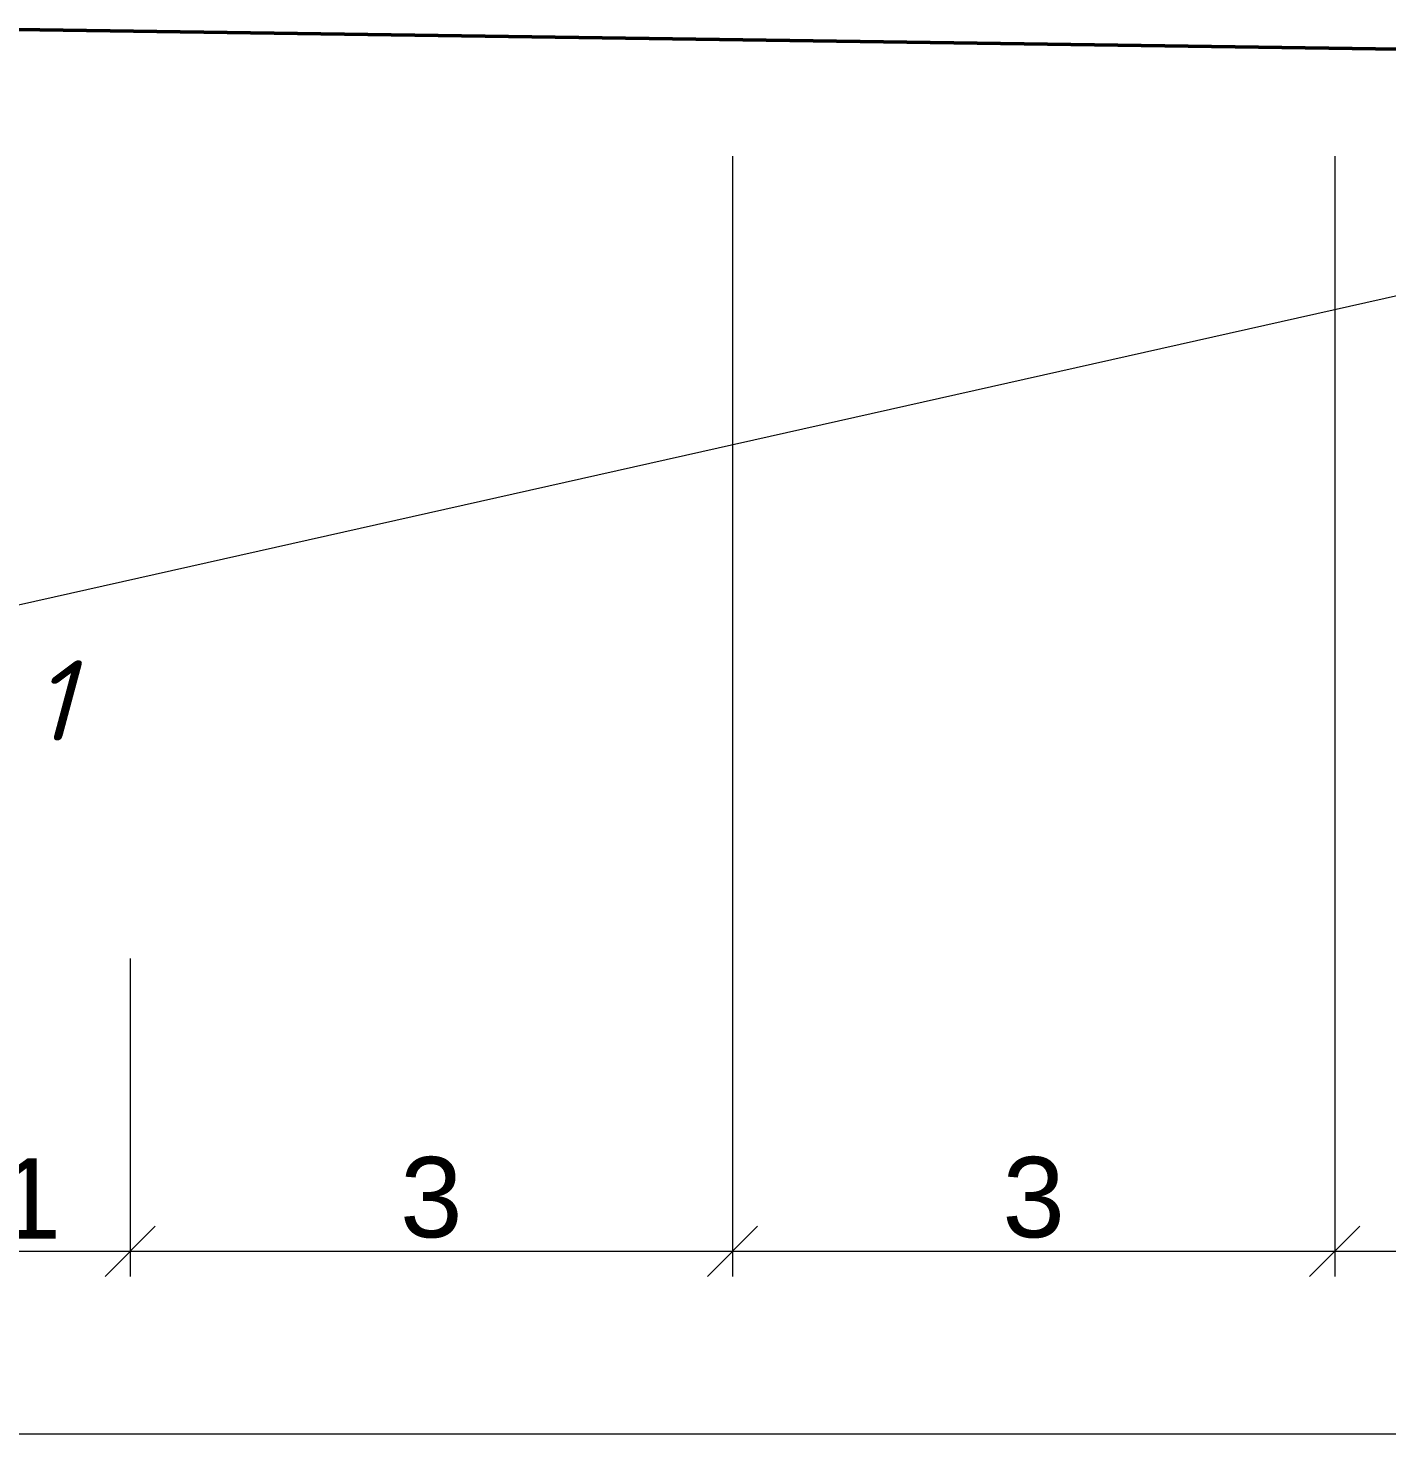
# Model space of a CAD drawing. Header units: millimetres. Extents: x -2123 to 5424, y -1286 to 835.
# Drawn here: x 1676.28 to 1683.04, y 610.37 to 617.36 of the extents above; entities that cross this region are included whole.
import ezdxf

# ---------------------------------------------------------------- set-up
doc = ezdxf.new("R2010")
doc.units = ezdxf.units.MM
doc.layers.get('0').update_dxf_attribs({"lineweight": 15})
for name, color, linetype, lineweight in [('Дор. Розм.', 7, 'Continuous', 50), ('Линия 0.2', 220, 'Continuous', 20), ('Линия 0.5', 26, 'Continuous', 50), ('Размер', 94, 'Continuous', 15)]:
    doc.layers.add(name, color=color, linetype=linetype, lineweight=lineweight)
doc.styles.get("Standard").update_dxf_attribs({"font": 'arial.ttf'})
doc.styles.add('стиль1', font='isocpeui.ttf')
doc.dimstyles.new('М-100', dxfattribs={"dimscale": 100, "dimtxt": 4, "dimasz": 2.5, "dimexe": 1.25, "dimexo": 3, "dimtad": 1, "dimlfac": 0.001, "dimtxsty": 'Standard', "dimblk": 'OBLIQUE', "dimcen": 2.5, "dimadec": 0, "dimazin": 0, "dimtfac": 1, "dimtmove": 0, "dimatfit": 3, "dimldrblk": 'OBLIQUE', "dimfxl": 1.25, "dimlwd": -1, "dimlwe": -1, "dimarcsym": 0})

# ---------------------------------------------------------------- blocks, each defined once
blk = doc.blocks.new('_Oblique')
at = {"color": 0, "linetype": 'ByBlock', "lineweight": -2}
blk.add_line((-0.5, -0.5), (0.5, 0.5), dxfattribs=at)
blk = doc.blocks.new('*D1026')
at = {"layer": 'Defpoints', "color": 0, "ltscale": 1000, "transparency": 16777216}
for p in [(41595.8, 17460.4), (38598.8, 13466.4), (38598.8, 11709.8)]:
    blk.add_point(p, dxfattribs=at)
at = {"layer": 'Размер', "color": 0, "ltscale": 1000, "transparency": 16777216}
for p, q in [((41595.8, 17160.4), (41595.8, 11584.8)), ((38598.8, 13166.4), (38598.8, 11584.8)), ((41595.8, 11709.8), (38598.8, 11709.8))]:
    blk.add_line(p, q, dxfattribs=at)
at = {"layer": 'Размер', "color": 0, "ltscale": 1000, "transparency": 16777216, "xscale": 250, "yscale": 250, "zscale": 250, "rotation": 180}
blk.add_blockref('_Oblique', (38598.8, 11709.8), dxfattribs=at)
at = {"layer": 'Размер', "color": 0, "ltscale": 1000, "transparency": 16777216, "xscale": 250, "yscale": 250, "zscale": 250}
blk.add_blockref('_Oblique', (41595.8, 11709.8), dxfattribs=at)
at = {"layer": 'Размер', "color": 0, "ltscale": 1000, "transparency": 16777216, "insert": (40097.3, 11976.7), "char_height": 400, "attachment_point": 5}
blk.add_mtext('3', dxfattribs=at)
blk = doc.blocks.new('*D1027')
at = {"layer": 'Defpoints', "color": 0, "ltscale": 1000, "transparency": 16777216}
for p in [(38598.8, 13466.4), (37600.2, 13040.8), (37600.2, 11709.8)]:
    blk.add_point(p, dxfattribs=at)
at = {"layer": 'Размер', "color": 0, "ltscale": 1000, "transparency": 16777216}
for p, q in [((38598.8, 13166.4), (38598.8, 11584.8)), ((37600.2, 12740.8), (37600.2, 11584.8)), ((38598.8, 11709.8), (37600.2, 11709.8))]:
    blk.add_line(p, q, dxfattribs=at)
at = {"layer": 'Размер', "color": 0, "ltscale": 1000, "transparency": 16777216, "xscale": 250, "yscale": 250, "zscale": 250, "rotation": 180}
blk.add_blockref('_Oblique', (37600.2, 11709.8), dxfattribs=at)
at = {"layer": 'Размер', "color": 0, "ltscale": 1000, "transparency": 16777216, "xscale": 250, "yscale": 250, "zscale": 250}
blk.add_blockref('_Oblique', (38598.8, 11709.8), dxfattribs=at)
at = {"layer": 'Размер', "color": 0, "ltscale": 1000, "transparency": 16777216, "insert": (38099.5, 11973.1), "char_height": 400, "attachment_point": 5}
blk.add_mtext('1', dxfattribs=at)
blk = doc.blocks.new('*D1006')
at = {"layer": 'Defpoints', "color": 0, "ltscale": 1000, "transparency": 16777216}
for p in [(27109.9, 11709.8), (48089.8, 11709.1), (48089.8, 10801.5)]:
    blk.add_point(p, dxfattribs=at)
at = {"layer": 'Размер', "color": 0, "ltscale": 1000, "transparency": 16777216}
for p, q in [((27109.9, 11409.8), (27109.9, 10676.5)), ((48089.8, 11409.1), (48089.8, 10676.5)), ((27109.9, 10801.5), (48089.8, 10801.5))]:
    blk.add_line(p, q, dxfattribs=at)
at = {"layer": 'Размер', "color": 0, "ltscale": 1000, "transparency": 16777216, "xscale": 250, "yscale": 250, "zscale": 250, "rotation": 180}
blk.add_blockref('_Oblique', (27109.9, 10801.5), dxfattribs=at)
at = {"layer": 'Размер', "color": 0, "ltscale": 1000, "transparency": 16777216, "xscale": 250, "yscale": 250, "zscale": 250}
blk.add_blockref('_Oblique', (48089.8, 10801.5), dxfattribs=at)
at = {"layer": 'Размер', "color": 0, "ltscale": 1000, "transparency": 16777216, "insert": (37599.9, 11064.9), "char_height": 400, "attachment_point": 5}
blk.add_mtext('21', dxfattribs=at)
blk = doc.blocks.new('*D1008')
at = {"layer": 'Defpoints', "color": 0, "ltscale": 1000, "transparency": 16777216}
for p in [(44592.8, 17460.4), (41595.8, 13466.4), (41595.8, 11709.8)]:
    blk.add_point(p, dxfattribs=at)
at = {"layer": 'Размер', "color": 0, "ltscale": 1000, "transparency": 16777216}
for p, q in [((44592.8, 17160.4), (44592.8, 11584.8)), ((41595.8, 13166.4), (41595.8, 11584.8)), ((44592.8, 11709.8), (41595.8, 11709.8))]:
    blk.add_line(p, q, dxfattribs=at)
at = {"layer": 'Размер', "color": 0, "ltscale": 1000, "transparency": 16777216, "xscale": 250, "yscale": 250, "zscale": 250, "rotation": 180}
blk.add_blockref('_Oblique', (41595.8, 11709.8), dxfattribs=at)
at = {"layer": 'Размер', "color": 0, "ltscale": 1000, "transparency": 16777216, "xscale": 250, "yscale": 250, "zscale": 250}
blk.add_blockref('_Oblique', (44592.8, 11709.8), dxfattribs=at)
at = {"layer": 'Размер', "color": 0, "ltscale": 1000, "transparency": 16777216, "insert": (43094.3, 11976.7), "char_height": 400, "attachment_point": 5}
blk.add_mtext('3', dxfattribs=at)
blk = doc.blocks.new('*D1009')
at = {"layer": 'Defpoints', "color": 0, "ltscale": 1000, "transparency": 16777216}
for p in [(47589.8, 15091.6), (44592.8, 13466.4), (44592.8, 11709.8)]:
    blk.add_point(p, dxfattribs=at)
at = {"layer": 'Размер', "color": 0, "ltscale": 1000, "transparency": 16777216}
for p, q in [((47589.8, 14791.6), (47589.8, 11584.8)), ((44592.8, 13166.4), (44592.8, 11584.8)), ((47589.8, 11709.8), (44592.8, 11709.8))]:
    blk.add_line(p, q, dxfattribs=at)
at = {"layer": 'Размер', "color": 0, "ltscale": 1000, "transparency": 16777216, "xscale": 250, "yscale": 250, "zscale": 250, "rotation": 180}
blk.add_blockref('_Oblique', (44592.8, 11709.8), dxfattribs=at)
at = {"layer": 'Размер', "color": 0, "ltscale": 1000, "transparency": 16777216, "xscale": 250, "yscale": 250, "zscale": 250}
blk.add_blockref('_Oblique', (47589.8, 11709.8), dxfattribs=at)
at = {"layer": 'Размер', "color": 0, "ltscale": 1000, "transparency": 16777216, "insert": (46091.3, 11976.7), "char_height": 400, "attachment_point": 5}
blk.add_mtext('3', dxfattribs=at)
blk = doc.blocks.new('2')
at = {"layer": 'Линия 0.2', "color": 0, "ltscale": 1000}
blk.add_line((37962.355, 14908.353), (47489.804, 17046.783), dxfattribs=at)
at = {"layer": 'Линия 0.5', "color": 0, "ltscale": 1000}
blk.add_line((48090.499, 17646.783), (37598.804, 17796.783), dxfattribs=at)
at = {"color": 0, "ltscale": 1000, "insert": (38313.253, 14650.992), "char_height": 400, "width": 760, "attachment_point": 3, "style": 'стиль1'}
blk.add_mtext('{\\fISOCPEUR|b0|i1|c204|p34;1}', dxfattribs=at)
at = {"layer": 'Размер', "color": 0, "ltscale": 1000}
for base, p1, p2, picture, middle in [((38598.804, 11709.785), (41595.804, 17460.381), (38598.804, 13466.365), '*D1026', (40097.304, 11976.651)), ((41595.804, 11709.785), (44592.804, 17460.381), (41595.804, 13466.365), '*D1008', (43094.304, 11976.651)), ((44592.804, 11709.785), (47589.804, 15091.572), (44592.804, 13466.365), '*D1009', (46091.304, 11976.651)), ((37600.209, 11709.785), (38598.804, 13466.365), (37600.209, 13040.777), '*D1027', (38099.506, 11973.104))]:
    dim = blk.add_linear_dim(base=base, p1=p1, p2=p2, angle=180, dimstyle='М-100', dxfattribs=at)
    dim.commit()
    dim.dimension.update_dxf_attribs({"geometry": picture, "text_midpoint": middle})
dim = blk.add_linear_dim(base=(48089.804, 10801.546), p1=(27109.918, 11709.785), p2=(48089.804, 11709.09), text='21', dimstyle='М-100', dxfattribs=at)
dim.commit()
dim.dimension.update_dxf_attribs({"geometry": '*D1006', "text_midpoint": (37599.861, 11064.865)})

msp = doc.modelspace()

# ---------------------------------------------------------------- block references
at = {"layer": 'Дор. Розм.', "xscale": 0.001, "yscale": 0.001, "zscale": 0.001}
msp.add_blockref('2', (1638.1873, 599.5636), dxfattribs=at)

doc.saveas('drawing.dxf')
